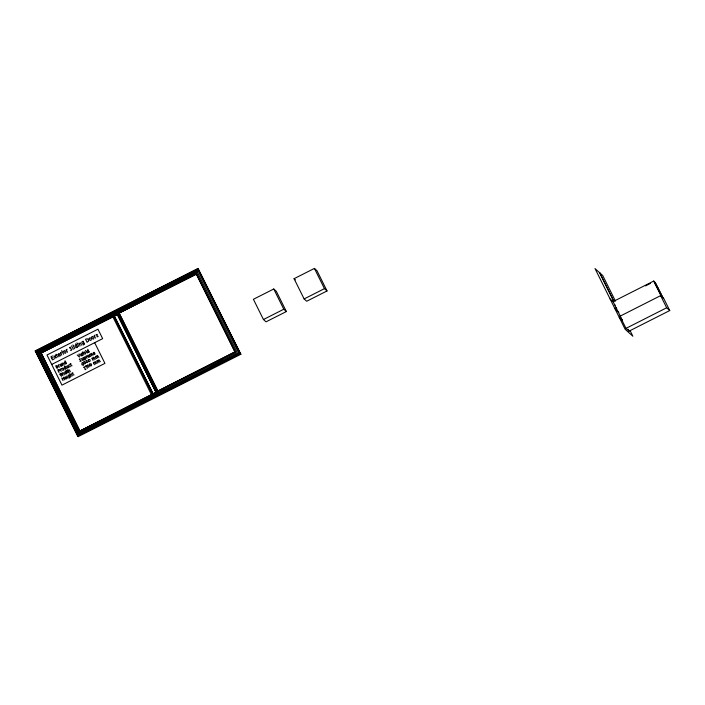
<?xml version="1.0" encoding="UTF-8"?>
<svg xmlns="http://www.w3.org/2000/svg" width="705" height="705" viewBox="0 0 705 705"><rect width="100%" height="100%" fill="white"/><g stroke="black" fill="none" stroke-linecap="round" stroke-linejoin="round"><path stroke-width="1.06" d="M60.445 355.214C60.357 356.959 58.163 356.007 58.198 354.677C57.784 352.007 62.322 354.747 58.348 355.117M66.667 378.232C66.587 379.687 64.763 378.893 64.789 377.792C64.455 375.562 68.226 377.845 64.922 378.153M89.473 356.554C89.403 358.008 87.579 357.215 87.605 356.104C87.261 353.875 91.042 356.166 87.728 356.474M95.06 353.725C94.99 355.179 93.166 354.386 93.192 353.275C92.849 351.055 96.629 353.337 93.316 353.646M65.856 368.38C65.257 371.412 62.445 366.01 65.301 367.261M66.2 363.137C65.6 366.168 62.789 360.775 65.644 362.017M66.429 373.156C65.821 376.188 63.009 370.786 65.873 372.037M77.189 346.569C76.475 350.209 73.1 343.732 76.528 345.23M88.936 351.628C88.336 354.659 85.525 349.257 88.381 350.508M69.795 376.461C69.116 379.405 66.464 374.144 69.266 375.386M83.983 343.079C83.155 346.604 79.973 340.286 83.34 341.784M83.895 357.849C84.609 354.791 87.235 360.281 84.45 358.96M54.84 358.695L55.228 355.223M70.394 366.274C69.575 368.847 67.204 363.93 69.707 364.89M68.103 367.226L67.239 368.169L66.103 366.195M82.027 355.108L81.154 356.051L80.026 354.077M83.349 359.506L82.485 360.449L81.348 358.475M61.696 365.446C61.309 367.605 59.273 365.102 61.353 364.749M235.029 351.98L196.316 273.998L119.004 313.143L157.717 391.116L235.029 351.98L196.316 273.998M62.163 363.815L63.062 362.855L64.181 364.829M68.403 370.786L69.302 369.825L70.421 371.808M70.333 374.875L71.24 373.914L72.359 375.888M79.154 343.934L80.238 342.78L81.577 345.159M91.8 355.919L90.989 354.289L91.5 353.337L93.007 355.302M94.206 359.762L93.395 358.131L93.906 357.188L95.413 359.153M95.642 364.097L94.84 362.467L95.351 361.524L96.858 363.489M97.704 357.99L96.893 356.36L97.405 355.417L98.911 357.382M99.141 362.326L98.339 360.704L98.841 359.753L100.348 361.718M89.782 354.897L90.293 353.954L90.989 354.289M92.188 358.748L92.699 357.796L93.395 358.131M93.624 363.084L94.135 362.132L94.84 362.467M95.686 356.977L96.197 356.025L96.893 356.36M97.123 361.312L97.634 360.361L98.339 360.704M85.596 366.635L86.081 365.648M118.167 314.033L41.049 353.082L79.762 431.055L156.977 391.777M157.717 391.116L234.783 351.918M58.295 356.783L57.413 356.924L56.039 354.192M72.077 365.763L71.346 365.877L70.2 363.604M68.403 372.698L67.662 372.813L66.526 370.53M74.06 374.893L73.32 375.007L72.183 372.733M78.052 434.738L238.986 353.258L198.087 270.879L37.153 352.35L78.052 434.738L238.986 353.258M73.769 349.107L73.161 348.993L71.575 345.829M87.226 353.143L85.358 350.447M57.008 366.715L57.22 365.543L55.704 365.825L56.99 368.424L58.083 367.014L56.321 367.067M84.106 352.015L83.833 353.32A1.974 1.948 -48 0 0 84.142 353.866L85.19 354.201L85.552 353.152A2.097 2.071 -48 0 0 85.305 352.57L84.115 352.015M84.098 361.542C82.608 365.886 88.46 362.943 84.106 361.533M86.415 360.37C84.917 364.714 90.769 361.771 86.415 360.361M61.335 352.13L61.018 352.526A3.93 3.878 -48 0 0 60.806 353.231M67.081 349.222L66.764 349.618A3.93 3.878 -48 0 0 66.552 350.323M95.052 335.06L94.734 335.457A3.93 3.878 -48 0 0 94.523 336.162M59.017 364.714L58.753 365.04A3.269 3.234 -48 0 0 58.577 365.631M60.859 368.847L60.639 369.085A3.269 3.234 -48 0 0 60.419 369.764M86.644 355.796L86.38 356.122A3.269 3.234 -48 0 0 86.204 356.712M35.25 350.887L197.929 268.526L240.907 354.236L78.229 436.598L35.25 350.887L36.995 353.531M35.558 351.346L198.246 268.993M38.484 352.059L197.1 271.76L237.294 352.729L78.678 433.029L38.484 352.059L79.013 433.328M38.652 352.209L118.942 311.566M120.899 310.57L128.715 306.64M130.681 305.653L138.524 301.652M140.471 300.691L147.336 297.193M176.717 282.344L178.673 281.348M183.556 278.845L191.407 274.906M193.346 273.892L197.285 271.927M139.423 301.405L141.379 300.409M89.923 326.75L94.814 324.274L89.976 326.803M99.713 321.797L117.338 312.87M99.766 321.841L104.657 319.365M109.557 316.889L117.382 312.923M40.441 352.897L118.572 313.346M119.004 313.143L196.254 274.307M41.049 353.082L118.458 314.166M52.487 355.928L50.919 356.73L52.461 359.841L54.038 359.048M55.977 355.161L57.123 354.58M51.65 358.211L53.148 357.453M51.694 364.45L102.657 338.647L97.96 329.2L47.006 354.994L61.961 385.133L104.939 363.375L94.673 342.692M82.097 353.311L82.996 352.852M70.147 364.414L71.108 363.93M58.409 371.271C60.489 371.068 59.123 368.371 57.713 369.878L59.017 372.513M66.473 371.341L67.424 370.856M83.736 364.282C80.317 367.992 82.326 357.77 83.595 365.137M72.13 373.544L73.082 373.06M62.331 379.175L63.873 378.391M86.01 368.979C83.974 372.081 85.596 364.044 83.569 367.552M273.743 288.988L253.403 299.29L263.45 319.532L266.023 321.841L286.362 311.548L276.307 291.297L273.743 288.988L283.789 309.231L286.362 311.548M294.073 278.695L314.412 268.402L316.977 270.711L327.032 290.954L306.693 301.246L304.128 298.938L294.073 278.695L295.36 279.85M263.45 319.532L283.789 309.231M304.128 298.938L324.459 288.645L327.032 290.954M79.762 431.055L156.88 392.015M79.577 431.619L156.677 392.588M156.721 392.667L79.577 431.724L40.485 352.879M157.171 393.522L78.678 433.029M162.053 391.081L165.005 389.557M217.889 362.819L222.789 360.334M81.93 431.83L110.324 417.448M118.158 413.482L123.075 411.024M127.949 408.53L132.866 406.071M134.805 405.058L157.347 393.681M162.97 390.799L165.181 389.715M218.048 362.943L222.701 360.563M153.611 395.831L157.532 393.848M158.281 393.461L162.203 391.478M211.156 366.697L222.903 360.748M77.453 435.901L240.132 353.549L240.907 354.236M661.792 296.673L653.746 281.031L613.077 301.617L620.611 316.801L619.968 316.228L660.638 295.633L663.722 298.409L669.75 310.552L629.08 331.138L625.996 328.371L619.968 316.228M645.542 285.904L650.38 283.454M625.996 328.371L666.666 307.777L669.75 310.552M82.67 351.91L82.168 352.509L83.428 355.091M83.067 345.036L84.485 344.313L83.023 341.149M69.037 378.1L70.218 377.501L69.002 374.857M53.651 356.025L56.585 357.814M70.808 347.133C66.464 347.821 73.954 348.755 71.24 350.376A0.961 0.943 -48 0 1 70.588 350.35L70.359 350.2M80.335 358.819C76.678 359.004 83.957 361.321 79.965 361.374M97.387 334.426C93.527 334.434 101.115 336.99 96.779 336.77M657.272 287.561L658.558 288.724M611.887 297.246L611.491 296.726L613.879 301.661M612.98 299.854L613.368 300.198L611.922 297.316M610.089 298.938L613.588 302.084M614.584 304.657L615.095 305.115M616.091 307.688L616.602 308.156M619.237 317.365L622.215 320.044L621.008 317.611M198.863 270.35L36.184 352.703L77.612 436.043L240.29 353.681L198.087 268.667L35.4 351.028L35.779 351.892L198.466 269.539M116.959 312.588L156.951 393.381M112.21 315.47L152.201 396.254M77.18 354.915L79.401 357.1L78.995 353.989M614.795 308.411L618.779 312.526M60.868 373.35L62.86 375.606L62.216 372.619M59.484 373.994L61.441 376.329L60.85 373.35M663.079 297.827L655.024 282.185L662.568 297.369M653.746 281.031L661.281 296.215M660.638 295.633L666.666 307.777M615.456 301.141L602.731 275.505L595.02 268.579L625.168 329.305L632.87 336.232L629.997 330.442M628.155 329.27L629.08 331.138M599.708 272.791L611.667 296.875M599.585 272.676L611.543 296.77M314.412 268.402L324.459 288.645M197.929 268.526L240.132 353.549M119.312 313.258L157.841 390.87M152.782 394.562L113.69 315.814L152.782 394.659M94.188 335.501L95.483 338.118M95.413 356.422L96.497 358.607M96.849 360.757L97.933 362.943M87.746 349.239L89.2 352.165M91.914 358.193L92.998 360.378M89.5 354.351L90.584 356.527M93.351 362.529L94.435 364.714M85.931 356.157L87.015 358.343M78.828 343.273L80.132 345.891M76.977 342.859L77.224 343.361M77.515 343.943L78.81 346.56M83.639 357.32L85.094 360.246M81.216 353.478L82.3 355.664M75.77 343.705L77.515 347.221M82.538 357.876L83.622 360.052M86.098 365.639L87.402 368.274M72.906 344.921L73.153 345.424M73.443 346.005L74.739 348.623M66.217 349.662L67.521 352.28M61.723 350.579L61.969 351.081M62.26 351.663L63.556 354.28M65.01 360.748L66.464 363.674M67.292 365.595L68.376 367.772M60.471 352.57L61.776 355.188M67.759 369.49L69.213 372.416M69.689 373.579L71.143 376.505M64.666 365.992L66.12 368.918M61.89 363.26L62.974 365.446M65.239 370.768L66.693 373.694M66.693 376.029L67.777 378.215M63.3 372.681L64.384 374.866M58.303 365.075L59.387 367.261M60.136 369.217L61.22 371.394M63.265 377.157L64.587 379.828M61.714 377.933L63.045 380.612M41.357 353.196L79.885 430.808M54.021 382.771L66.667 408.177M37.286 352.341L78.132 434.641M40.872 361.348L44.75 369.173M47.182 374.055L78.229 436.598M59.916 364.829L60.85 364.044L61.679 365.419A12.725 12.575 -48 0 0 61.961 365.957M61.811 368.662L61.917 369.482A1.974 1.948 -48 0 0 62.234 370.028L63.274 370.354L63.644 369.314A2.097 2.071 -48 0 0 63.397 368.733L62.622 368.098L61.811 368.662M63.803 351.24L63.926 352.218A2.362 2.335 -48 0 0 64.305 352.87L65.556 353.267L65.997 352.015A2.52 2.494 -48 0 0 65.697 351.319L64.772 350.561L63.803 351.24M89.13 338.418L89.253 339.396A2.362 2.335 -48 0 0 89.632 340.048L90.883 340.445L91.324 339.193A2.52 2.494 -48 0 0 91.024 338.497L90.099 337.739L89.13 338.418M91.765 337.087L91.897 338.065A2.362 2.335 -48 0 0 92.276 338.717L93.527 339.114L93.968 337.854A2.52 2.494 -48 0 0 93.668 337.166L92.743 336.408L91.765 337.087M87.482 365.181C88.195 370.433 91.227 363.692 87.482 365.181M88.354 359.673C89.068 364.926 92.099 358.184 88.354 359.673M89.791 364.009C90.504 369.27 93.536 362.52 89.791 364.009M117.347 314.456L156.052 392.429L117.347 314.456M88.557 340.85L87.076 342.313L85.534 339.202L87.411 338.779L88.469 340.004A1.754 1.736 -48 0 1 88.557 340.85M153.091 393.743L114.254 316.016L153.091 393.743M117.127 312.685L38.801 352.341L117.153 312.703M196.563 273.39L118.396 312.958L157.532 391.786L235.699 352.218L196.563 273.39"/></g></svg>
